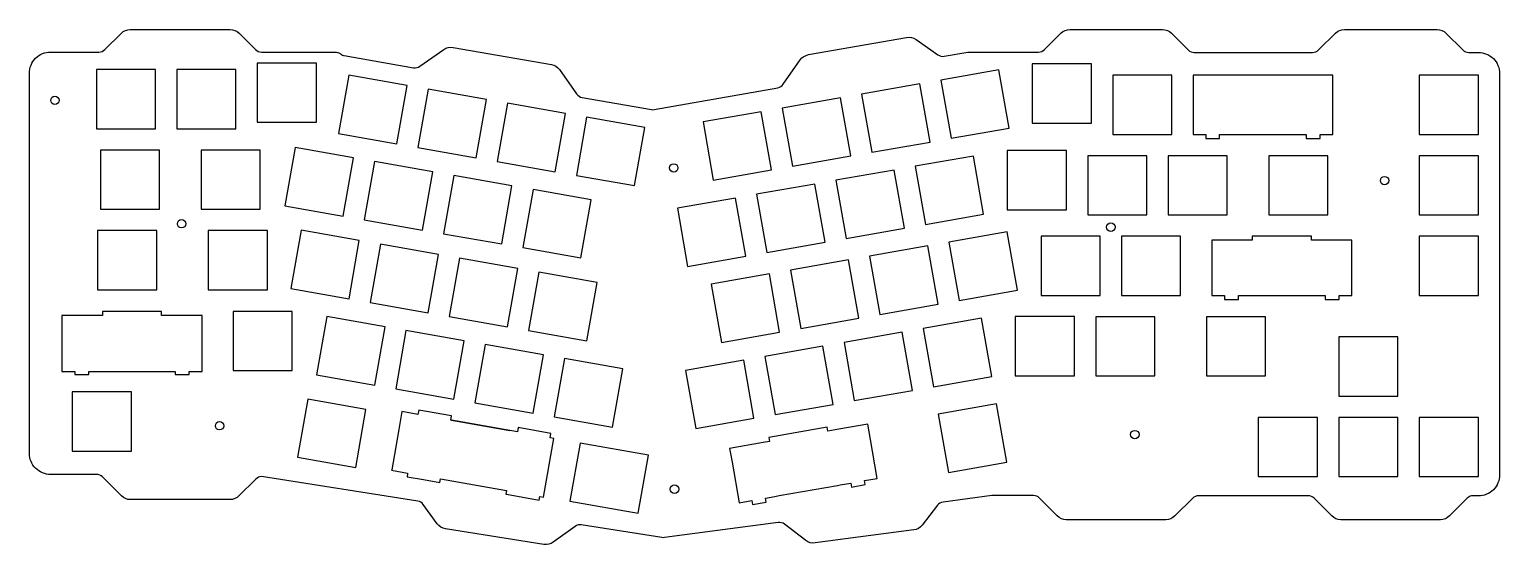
# Model space of a CAD drawing. Header units: millimetres. Extents: x -174 to 174, y -143 to -21.
import ezdxf

# ---------------------------------------------------------------- set-up
doc = ezdxf.new("R2010")
doc.units = ezdxf.units.MM
doc.header["$MEASUREMENT"] = 0

msp = doc.modelspace()

# ---------------------------------------------------------------- linework, layer by layer
msp.add_lwpolyline([(-174.18, -31.63, -0.414214), (-169.18, -26.63), (-157.71, -26.63, 0.198912), (-156.3, -26.04), (-152.41, -22.16, -0.198912), (-150.29, -21.28), (-126.67, -21.28, -0.198912), (-124.55, -22.16), (-120.66, -26.04, 0.198912), (-119.25, -26.63), (-101.79, -26.63, -0.157259), (-100.62, -27.01), (-100.46, -27.12, 0.113333), (-99.63, -27.47), (-83.23, -30.33, 0.198878), (-81.73, -29.99), (-76.08, -26.02, -0.198947), (-73.83, -25.52), (-50.61, -29.57, -0.198878), (-48.67, -30.8), (-44.62, -36.56, 0.198947), (-43.32, -37.38), (-26.93, -40.24, 0.086982), (-26.24, -40.24), (2.99, -35.08, 0.198912), (4.28, -34.26), (8.33, -28.49, -0.198912), (10.26, -27.25), (33.49, -23.16, -0.198912), (35.73, -23.65), (39.27, -26.13), (40.93, -27.29, 0.198912), (42.42, -27.62), (48.03, -26.63), (64.72, -26.63, 0.198912), (66.14, -26.05), (70.03, -22.16, -0.198912), (72.15, -21.28), (94.08, -21.28, -0.198912), (96.2, -22.16), (100.18, -26.14, 0.198912), (101.6, -26.73), (129.63, -26.73, 0.198912), (131.04, -26.14), (135.03, -22.16, -0.198912), (137.15, -21.28), (159.08, -21.28, -0.198912), (161.2, -22.16), (165.18, -26.14, 0.198912), (166.6, -26.73), (168.89, -26.73, -0.414214), (173.89, -31.73), (173.89, -126.66, -0.414214), (168.89, -131.66), (167.23, -131.66, 0.147335), (166.21, -132.21), (162.02, -136.4, -0.198802), (159.9, -137.28), (136.3, -137.28, -0.199023), (134.17, -136.4), (130, -132.22, 0.198802), (128.58, -131.63), (102.64, -131.61, 0.199023), (101.23, -132.19), (97.02, -136.4, -0.198802), (94.9, -137.28), (71.3, -137.28, -0.199023), (69.17, -136.4), (64.94, -132.16, 0.198802), (63.53, -131.57), (61.57, -131.57), (53.71, -131.57), (42.14, -133.1, 0.198844), (40.82, -133.87), (37.21, -138.57, -0.198981), (35.22, -139.72), (11.84, -142.8, -0.198844), (9.62, -142.21), (4.6, -138.35, 0.198981), (3.12, -137.96), (-23.85, -141.52, -0.072101), (-24.42, -141.52), (-43.51, -138.5, 0.198834), (-45, -138.86), (-50.14, -142.6, -0.19899), (-52.37, -143.14), (-75.66, -139.45, -0.198834), (-77.62, -138.25), (-80.93, -133.7, 0.19899), (-82.23, -132.9), (-119.23, -127.06), (-119.24, -127.08, 0.188795), (-120.58, -127.66), (-124.57, -131.65, -0.198912), (-126.69, -132.53), (-150.27, -132.53, -0.198912), (-152.39, -131.65), (-156.88, -127.16, 0.198912), (-158.29, -126.58), (-169.18, -126.58, -0.414214), (-174.18, -121.58)], format="xyb", close=True)
for points in [[(-158.32, -44.78), (-144.32, -44.78), (-144.32, -30.78), (-158.32, -30.78)], [(-125.27, -30.78), (-139.27, -30.78), (-139.27, -44.78), (-125.27, -44.78)], [(-106.22, -29.26), (-120.22, -29.26), (-120.22, -43.26), (-106.22, -43.26)], [(44.01, -47.05), (57.8, -44.62), (55.37, -30.83), (41.58, -33.26)], [(63.24, -43.45), (77.24, -43.45), (77.24, -29.45), (63.24, -29.45)], [(-100.98, -45.89), (-87.19, -48.32), (-84.76, -34.54), (-98.55, -32.11)], [(22.82, -36.57), (25.25, -50.36), (39.04, -47.92), (36.61, -34.14)], [(82.29, -46.11), (96.29, -46.11), (96.29, -32.11), (82.29, -32.11)], [(134.39, -32.11), (101.34, -32.11), (101.34, -46.11), (104.31, -46.11), (104.31, -47.08), (107.61, -47.08), (107.61, -46.11), (128.11, -46.11), (128.11, -47.08), (131.41, -47.08), (131.41, -46.11), (134.39, -46.11)], [(168.87, -32.11), (154.87, -32.11), (154.87, -46.11), (168.87, -46.11)], [(-82.22, -49.2), (-68.43, -51.63), (-66, -37.84), (-79.78, -35.41)], [(4.06, -39.88), (6.49, -53.66), (20.28, -51.23), (17.85, -37.44)], [(-47.24, -41.15), (-61.02, -38.72), (-63.46, -52.51), (-49.67, -54.94)], [(-0.91, -40.75), (-14.7, -43.18), (-12.27, -56.97), (1.52, -54.54)], [(-44.69, -55.82), (-30.91, -58.25), (-28.48, -44.46), (-42.26, -42.03)], [(-143.36, -49.83), (-157.36, -49.83), (-157.36, -63.83), (-143.36, -63.83)], [(-133.55, -63.83), (-119.55, -63.83), (-119.55, -49.83), (-133.55, -49.83)], [(-113.67, -63), (-99.88, -65.43), (-97.45, -51.64), (-111.23, -49.21)], [(49.3, -51.24), (35.51, -53.67), (37.94, -67.46), (51.73, -65.03)], [(57.33, -49.95), (57.33, -63.94), (71.33, -63.94), (71.33, -49.95)], [(76.38, -51.16), (76.38, -65.16), (90.38, -65.16), (90.38, -51.16)], [(109.43, -51.16), (95.43, -51.16), (95.43, -65.16), (109.43, -65.16)], [(133.24, -51.16), (119.24, -51.16), (119.24, -65.16), (133.24, -65.16)], [(154.87, -65.16), (168.87, -65.16), (168.87, -51.16), (154.87, -51.16)], [(-78.69, -54.95), (-92.47, -52.52), (-94.9, -66.31), (-81.12, -68.74)], [(30.54, -54.55), (16.75, -56.98), (19.18, -70.77), (32.97, -68.34)], [(-59.93, -58.26), (-73.71, -55.83), (-76.14, -69.61), (-62.36, -72.05)], [(-57.38, -72.92), (-43.6, -75.35), (-41.17, -61.57), (-54.95, -59.13)], [(0.42, -74.08), (14.21, -71.65), (11.78, -57.86), (-2.01, -60.29)], [(-6.98, -61.17), (-20.77, -63.6), (-18.34, -77.39), (-4.55, -74.95)], [(-158.03, -82.88), (-144.03, -82.88), (-144.03, -68.88), (-158.03, -68.88)], [(-117.84, -68.88), (-131.84, -68.88), (-131.84, -82.88), (-117.84, -82.88)], [(-112.28, -82.59), (-98.5, -85.02), (-96.07, -71.23), (-109.85, -68.8)], [(45.94, -85.4), (59.73, -82.96), (57.3, -69.18), (43.51, -71.61)], [(-93.52, -85.89), (-79.74, -88.32), (-77.3, -74.54), (-91.09, -72.11)], [(38.53, -72.49), (24.75, -74.92), (27.18, -88.7), (40.97, -86.27)], [(79.33, -70.21), (65.33, -70.21), (65.33, -84.21), (79.33, -84.21)], [(98.38, -70.21), (84.38, -70.21), (84.38, -84.21), (98.38, -84.21)], [(138.94, -71.18), (129.34, -71.18), (129.34, -70.21), (115.34, -70.21), (115.34, -71.18), (105.74, -71.18), (105.74, -84.21), (108.79, -84.21), (108.79, -85.18), (112.09, -85.18), (112.09, -84.21), (113.81, -84.21), (113.81, -84.21), (115.34, -84.21), (115.34, -84.21), (129.34, -84.21), (129.34, -84.21), (130.86, -84.21), (130.86, -84.21), (132.59, -84.21), (132.59, -85.18), (135.89, -85.18), (135.89, -84.21), (138.94, -84.21)], [(154.87, -84.21), (168.87, -84.21), (168.87, -70.21), (154.87, -70.21)], [(-58.54, -77.84), (-72.33, -75.41), (-74.76, -89.2), (-60.97, -91.63)], [(8.42, -92.01), (22.21, -89.58), (19.78, -75.79), (5.99, -78.22)], [(-56, -92.51), (-42.21, -94.94), (-39.78, -81.15), (-53.57, -78.72)], [(-10.34, -95.32), (3.44, -92.89), (1.01, -79.1), (-12.77, -81.53)], [(-166.49, -96), (-166.49, -102.24), (-163.44, -102.24), (-163.44, -102.97), (-160.14, -102.97), (-160.14, -102.24), (-139.64, -102.24), (-139.64, -102.97), (-136.34, -102.97), (-136.34, -102.24), (-133.29, -102.24), (-133.29, -96), (-133.29, -96), (-133.29, -93.2), (-133.29, -93.2), (-133.29, -88.97), (-142.89, -88.97), (-142.89, -88), (-156.89, -88), (-156.89, -88.97), (-166.49, -88.97), (-166.49, -93.2), (-166.49, -93.2), (-166.49, -96)], [(-111.93, -88), (-125.93, -88), (-125.93, -102), (-111.93, -102)], [(-106.21, -103), (-92.42, -105.43), (-89.99, -91.64), (-103.78, -89.21)], [(51.22, -89.59), (37.44, -92.02), (39.87, -105.81), (53.65, -103.38)], [(59.24, -103.21), (73.24, -103.21), (73.24, -89.21), (59.24, -89.21)], [(78.29, -103.26), (92.29, -103.26), (92.29, -89.26), (78.29, -89.26)], [(118.48, -89.26), (104.48, -89.26), (104.48, -103.26), (118.48, -103.26)], [(-87.45, -106.31), (-73.66, -108.74), (-71.23, -94.95), (-85.02, -92.52)], [(32.46, -92.9), (18.68, -95.33), (21.11, -109.12), (34.89, -106.69)], [(-52.47, -98.26), (-66.26, -95.83), (-68.69, -109.62), (-54.9, -112.05)], [(2.35, -112.43), (16.13, -110), (13.7, -96.21), (-0.08, -98.64)], [(149.82, -94.03), (135.82, -94.03), (135.82, -108.03), (149.82, -108.03)], [(-49.93, -112.92), (-36.14, -115.36), (-33.71, -101.57), (-47.5, -99.14)], [(-16.41, -115.73), (-2.63, -113.3), (-5.06, -99.52), (-18.85, -101.95)], [(-164.03, -121.05), (-150.03, -121.05), (-150.03, -107.05), (-164.03, -107.05)], [(-108.29, -108.75), (-110.72, -122.53), (-96.93, -124.96), (-94.5, -111.18)], [(-52.43, -131.93), (-49.99, -118.05), (-50.89, -117.89), (-50.71, -116.87), (-58.47, -115.5), (-58.65, -116.52), (-74.42, -113.74), (-74.24, -112.72), (-82.01, -111.35), (-82.19, -112.37), (-85.98, -111.7), (-86.72, -115.91), (-88.41, -125.49), (-88.4, -125.49), (-88.42, -125.58), (-84.63, -126.25), (-84.67, -126.45), (-84.78, -127.11), (-84.78, -127.11), (-84.78, -127.11), (-80.88, -127.8), (-77.02, -128.48), (-76.87, -127.62), (-61.2, -130.38), (-61.35, -131.24), (-61.25, -131.26), (-61.25, -131.26), (-53.49, -132.63), (-53.33, -131.77)], [(43.44, -126.1), (57.23, -123.66), (54.8, -109.88), (41.01, -112.31)], [(-60.47, -116.19), (-60.47, -116.19), (-74.26, -113.76), (-74.26, -113.76)], [(2.33, -131.77), (3.31, -131.6), (3.31, -131.6), (17.1, -129.17), (17.1, -129.17), (17.76, -129.05), (20.3, -128.61), (20.46, -129.56), (23.72, -128.99), (23.55, -128.04), (26.55, -127.5), (25.42, -121.1), (25.42, -121.1), (24.94, -118.34), (24.94, -118.34), (24.29, -114.67), (17.46, -115.87), (14.83, -116.34), (14.66, -115.38), (0.88, -117.81), (1.05, -118.77), (-0.46, -119.03), (-0.46, -119.03), (-8.41, -120.44), (-8.2, -121.61), (-7.83, -123.69), (-6.15, -133.27), (-3.14, -132.74), (-2.97, -133.69), (0.28, -133.12), (0.11, -132.17)], [(130.77, -127.08), (130.77, -113.08), (116.77, -113.08), (116.77, -127.08)], [(135.82, -113.08), (135.82, -127.08), (149.82, -127.08), (149.82, -113.08)], [(154.87, -127.08), (168.87, -127.08), (168.87, -113.08), (154.87, -113.08)], [(-30.07, -135.78), (-27.64, -121.99), (-43.77, -119.15), (-46.2, -132.93)]]:
    msp.add_lwpolyline(points, close=True)
at = {"extrusion": (0, 6.73846e-09, 1)}
for centre in [(-168.14, -38.06, 0), (-21.64, -54.06, 0), (146.66, -57.06, 0), (-138.15, -67.26, 0), (81.86, -68.06, 0), (-129.14, -115.06, 0), (87.54, -117.16, 0), (-21.44, -130.06, 0)]:
    msp.add_circle(centre, 1, dxfattribs=at)

doc.saveas('drawing.dxf')
